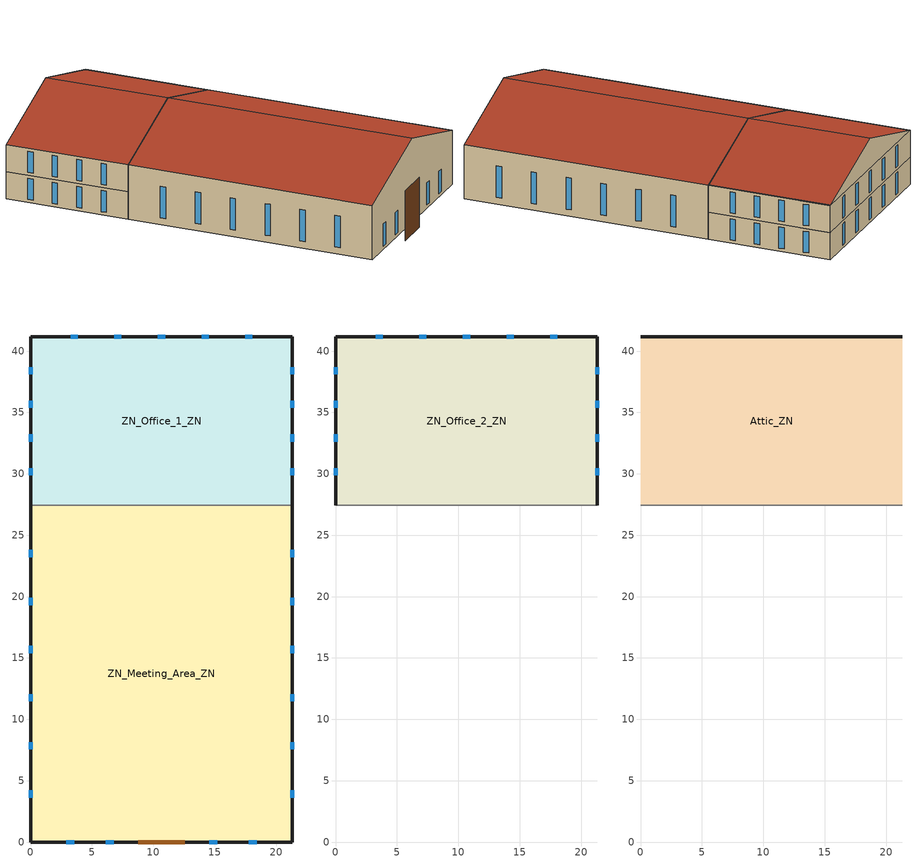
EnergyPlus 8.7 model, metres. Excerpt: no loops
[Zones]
ZN_Meeting_Area_ZN
 floor ground (Typical Insulated Carpeted 6in Slab Floor): 21.34,27.43 21.34,0 0,0 0,27.43 z0
 wall outside (Typical Insulated Exterior Mass Wall adj ext wall insulation adj ext wall insulation): 21.34,0 21.34,27.43 / 0,27.43 0,0 z0:6.1; 0,0,6.1 0,0,0 21.34,0,0 21.34,0,6.1 10.67,0,9.43
 wall to ZN_Office_1_ZN (Typical Interior Wall): 21.34,27.43 0,27.43 z0:3.05
 wall to ZN_Office_2_ZN (Typical Interior Wall): 21.34,27.43 0,27.43 z3.05:6.1
 wall to Attic_ZN (Typical Interior Wall): 21.34,27.43,6.1 0,27.43,6.1 10.67,27.43,9.43
 window (Window U-0.52 and Window SHGC 0.39): 21.34,3.62 21.34,4.22 / 21.34,7.54 21.34,8.13 / 21.34,11.46 21.34,12.05 / 21.34,15.38 21.34,15.97 / 21.34,19.3 21.34,19.89 / 21.34,23.22 21.34,23.81 / 0,23.81 0,23.22 / 0,19.89 0,19.3 / 0,15.97 0,15.38 / 0,12.05 0,11.46 / 0,8.13 0,7.54 / 0,4.22 0,3.62 z0.75:4.31; 2.9,0 3.55,0 / 6.13,0 6.78,0 / 14.55,0 15.21,0 / 17.78,0 18.43,0 z0.37:2.86
 door (Typical Insulated Metal Door R-1.43): 8.75,0 12.58,0 z-1.37:4.26
 roof outside (Typical IEAD Roof R-13.51 adj roof insulation adj roof insulation): 21.34,27.43,6.1 10.67,27.43,9.43 10.67,0,9.43 21.34,0,6.1; 0,0,6.1 10.67,0,9.43 10.67,27.43,9.43 0,27.43,6.1
ZN_Office_1_ZN
 floor ground (Typical Insulated Carpeted 6in Slab Floor): 21.34,41.15 21.34,27.43 0,27.43 0,41.15 z0
 wall outside (Typical Insulated Exterior Mass Wall adj ext wall insulation adj ext wall insulation): 21.34,27.43 21.34,41.15 0,41.15 0,27.43 z0:3.05
 window (Window U-0.52 and Window SHGC 0.39): 21.34,29.88 21.34,30.47 / 21.34,32.62 21.34,33.21 / 21.34,35.37 21.34,35.96 / 21.34,38.11 21.34,38.7 / 18.08,41.15 17.48,41.15 / 14.52,41.15 13.93,41.15 / 10.96,41.15 10.37,41.15 / 7.41,41.15 6.82,41.15 / 3.85,41.15 3.26,41.15 / 0,38.7 0,38.11 / 0,35.96 0,35.37 / 0,33.21 0,32.62 / 0,30.47 0,29.88 z0.34:2.71
ZN_Office_2_ZN
 floor to ZN_Office_1_ZN (Typical Interior Floor): 21.34,41.15 21.34,27.43 0,27.43 0,41.15 z3.05
 wall outside (Typical Insulated Exterior Mass Wall adj ext wall insulation adj ext wall insulation): 21.34,27.43 21.34,41.15 0,41.15 0,27.43 z3.05:6.1
 window (Window U-0.52 and Window SHGC 0.39): 21.34,29.88 21.34,30.47 / 21.34,32.62 21.34,33.21 / 21.34,35.37 21.34,35.96 / 21.34,38.11 21.34,38.7 / 18.08,41.15 17.48,41.15 / 14.52,41.15 13.93,41.15 / 10.96,41.15 10.37,41.15 / 7.41,41.15 6.82,41.15 / 3.85,41.15 3.26,41.15 / 0,38.7 0,38.11 / 0,35.96 0,35.37 / 0,33.21 0,32.62 / 0,30.47 0,29.88 z3.39:5.76
Attic_ZN
 floor to ZN_Office_2_ZN (Typical Interior Floor): 21.34,27.43 0,27.43 0,41.15 21.34,41.15 z6.1
 wall outside (Typical Insulated Exterior Mass Wall adj ext wall insulation adj ext wall insulation): 21.34,41.15,6.1 0,41.15,6.1 10.67,41.15,9.43
 roof outside (Typical IEAD Roof R-13.51 adj roof insulation adj roof insulation): 21.34,27.43,6.1 10.67,27.43,9.43 10.67,41.15,9.43 21.34,41.15,6.1; 10.67,41.15,9.43 0,41.15,6.1 0,27.43,6.1 10.67,27.43,9.43
[Building]
90.1-2004-Worship-ASHRAE 169-2006-5A: Terrain=City
[Site:Location]
HELENA REGIONAL AIRPORT: Latitude {deg}=46.6; Longitude {deg}=-111.967; Time Zone {hr}=-7; Elevation {m}=1167
[SizingPeriod:DesignDay] Day of Month=21; Dry-Bulb Temperature Range Modifier Type=DefaultMultipliers; Humidity Condition Type=Wetbulb; Barometric Pressure {Pa}=88069; Rain Indicator=No; Snow Indicator=No; Daylight Saving Time Indicator=No
Name | Month | Day Type | Maximum Dry-Bulb Temperature {C} | Daily Dry-Bulb Temperature Range {deltaC} | Wetbulb or DewPoint at Maximum Dry-Bulb {C} | Wind Speed {m/s} | Wind Direction {deg} | Solar Model Indicator | ASHRAE Clear Sky Optical Depth for Beam Irradiance (taub) | ASHRAE Clear Sky Optical Depth for Diffuse Irradiance (taud) | Sky Clearness
Helena Regional Airport Ann Clg .4% Condns DB=>MWB | 7 | SummerDesignDay | 33.7 | 16.1 | 16.4 | 4.9 | 290 | ASHRAETau | 0.38 | 2.232
Helena Regional Airport Ann Htg 99.6% Condns DB | 12 | WinterDesignDay | -26.3 | 0 | -26.3 | 1.6 | 300 | ASHRAEClearSky |  |  | 0
[Material] Thermal Absorptance=0.9
Name | Roughness | Thickness {m} | Conductivity {W/m-K} | Density {kg/m3} | Specific Heat {J/kg-K} | Solar Absorptance | Visible Absorptance
1/2IN Gypsum | Smooth | 0.0127 | 0.16 | 784.9 | 830 | 0.4 | 0.4
100mm Normalweight concrete floor | MediumSmooth | 0.1016 | 2.31 | 2322 | 832 | 0.7 | 0.7
1IN Stucco | Smooth | 0.0253 | 0.6918 | 1858 | 837 | 0.7 | 0.92
6 in. Normalweight Concrete Floor | MediumRough | 0.1524 | 2.31 | 2322 | 832 | 0.7 | 0.7
8IN CONCRETE HW RefBldg | Rough | 0.2032 | 1.311 | 2240 | 836.8 | 0.7 | 0.7
F08 Metal surface; Metal Roof Surface | Smooth | 0.0008 | 45.28 | 7824 | 500 | 0.7 | 0.7
G01 13mm gypsum board | Smooth | 0.0127 | 0.16 | 800 | 1090 | 0.7 | 0.5
Roof Membrane | VeryRough | 0.0095 | 0.16 | 1121.29 | 1460 | 0.7 | 0.7
Std Wood 6inch | MediumSmooth | 0.15 | 0.12 | 540 | 1210 | 0.7 | 0.7
[Material:NoMass] Thermal Absorptance=0.9; Solar Absorptance=0.7
Name | Roughness | Thermal Resistance {m2-K/W} | Visible Absorptance
CP02 CARPET PAD | VeryRough | 0.21648 | 0.8
Typical Carpet Pad | Smooth | 0.21648 | 0.8
Typical Insulation R-0.58 | Smooth | 0.101875 | 0.7
Typical Insulation R-12.4_R-value 10.25932225 (ft^2*h*R/Btu)_R-value 10.26 (ft^2*h*R/Btu) | Smooth | 1.80689 | 0.7
Typical Insulation R-12.4_R-value 19.30573267 (ft^2*h*R/Btu)_R-value 18.48514306 (ft^2*h*R/Btu) | Smooth | 3.25542 | 0.7
[WindowMaterial:SimpleGlazingSystem]
Simple Glazing Material U-0.52 and SHGC 0.39: U-Factor {W/m2-K}=2.9527; Solar Heat Gain Coefficient=0.39
[Construction]
InteriorFurnishings: Std Wood 6inch
Typical IEAD Roof R-13.51 adj roof insulation adj roof insulation: Roof Membrane, Typical Insulation R-12.4_R-value 19.30573267 (ft^2*h*R/Btu)_R-value 18.48514306 (ft^2*h*R/Btu), Metal Roof Surface
Typical Insulated Carpeted 6in Slab Floor: 6 in. Normalweight Concrete Floor, Typical Carpet Pad
Typical Insulated Exterior Mass Wall adj ext wall insulation adj ext wall insulation: 1IN Stucco, 8IN CONCRETE HW RefBldg, Typical Insulation R-12.4_R-value 10.25932225 (ft^2*h*R/Btu)_R-value 10.26 (ft^2*h*R/Btu), 1/2IN Gypsum
Typical Insulated Metal Door R-1.43: F08 Metal surface, Typical Insulation R-0.58
Typical Interior Floor: 100mm Normalweight concrete floor, CP02 CARPET PAD
Typical Interior Wall: G01 13mm gypsum board, G01 13mm gypsum board
Window U-0.52 and Window SHGC 0.39: Simple Glazing Material U-0.52 and SHGC 0.39
[Zone]
Attic_ZN: Part of Total Floor Area=No
ZN_Meeting_Area_ZN; ZN_Office_2_ZN: 
ZN_Office_1_ZN: Multiplier=1
[InternalMass] Construction=InteriorFurnishings
Name | Zone | Surface Area {m2}
ZN_Meeting_Area Mass | ZN_Meeting_Area_ZN | 1170.58
ZN_Office_1 Mass | ZN_Office_1_ZN | 585.289
ZN_Office_2 Mass | ZN_Office_2_ZN | 585.289
[ZoneInfiltration:DesignFlowRate] Schedule=Worship_MEETING_INF_SCH; Design Flow Rate Calculation Method=Flow/ExteriorArea; Flow per Exterior Surface Area {m3/s-m2}=0.0005; Constant Term Coefficient=0; Velocity Term Coefficient=0.224
Name | Zone or ZoneList
ZN_Meeting_Area Infiltration | ZN_Meeting_Area_ZN
ZN_Office_1 Infiltration | ZN_Office_1_ZN
ZN_Office_2 Infiltration | ZN_Office_2_ZN
[AvailabilityManager:Scheduled] Schedule=Always On Discrete
MZ Packaged Rooftop Air Conditioner Availability Manager; Air Loop HVAC Outdoor Air System 1 Availability Manager; OFFICE Packaged Rooftop Air Conditioner Availability Manager; Air Loop HVAC Outdoor Air System 2 Availability Manager
[Exterior:Lights]
NonDimming Exterior Lights Def: Schedule=Worship Exterior_Lgt_ALWAYS_ON; Design Level {W}=2500; Control Option=AstronomicalClock
[Schedule:Day:Interval]
Schedule Day 17: No, 00:15, 1, 00:30, 1, 00:45, 1, 01:00, 1, 01:15, 1, 01:30, 1, 01:45, 1, 02:00, 1, 02:15, 1, 02:30, 1, 02:45, 1, 03:00, 1, 03:15, 1, 03:30, 1, 03:45, 1, 04:00, 1, 04:15, 1, 04:30, 1, 04:45, 1, 05:00, 1, 05:15, 0.25, 05:30, 0.25, 05:45, 0.25, 06:00, 0.25, 06:15, 0.25, 06:30, 0.25, 06:45, 0.25, 07:00, 0.25, 07:15, 0.25, 07:30, 0.25, 07:45, 0.25, 08:00, 0.25, 08:15, 0.25, 08:30, 0.25, 08:45, 0.25, 09:00, 0.25, 09:15, 0.25, 09:30, 0.25, 09:45, 0.25, 10:00, 0.25, 10:15, 0.25, 10:30, 0.25, 10:45, 0.25, 11:00, 0.25, 11:15, 0.25, 11:30, 0.25, 11:45, 0.25, 12:00, 0.25, 12:15, 0.25, 12:30, 0.25, 12:45, 0.25, 13:00, 0.25, 13:15, 0.25, 13:30, 0.25, 13:45, 0.25, 14:00, 0.25, 14:15, 0.25, 14:30, 0.25, 14:45, 0.25, 15:00, 0.25, 15:15, 0.25, 15:30, 0.25, 15:45, 0.25, 16:00, 0.25, 16:15, 0.25, 16:30, 0.25, 16:45, 0.25, 17:00, 0.25, 17:15, 0.25, 17:30, 0.25, 17:45, 0.25, 18:00, 0.25, 18:15, 0.25, 18:30, 0.25, 18:45, 0.25, 19:00, 0.25, 19:15, 0.25, 19:30, 0.25, 19:45, 0.25, 20:00, 0.25, 20:15, 0.25, 20:30, 0.25, 20:45, 0.25, 21:00, 0.25, 21:15, 0.25, 21:30, 0.25, 21:45, 0.25, 22:00, 0.25, 22:15, 0.25, 22:30, 0.25, 22:45, 0.25, 23:00, 0.25, 23:15, 1, 23:30, 1, 23:45, 1, 24:00, 1
Schedule Day 20; Schedule Day 21: No, 00:15, 1, 00:30, 1, 00:45, 1, 01:00, 1, 01:15, 1, 01:30, 1, 01:45, 1, 02:00, 1, 02:15, 1, 02:30, 1, 02:45, 1, 03:00, 1, 03:15, 1, 03:30, 1, 03:45, 1, 04:00, 1, 04:15, 1, 04:30, 1, 04:45, 1, 05:00, 1, 05:15, 1, 05:30, 1, 05:45, 1, 06:00, 1, 06:15, 0.25, 06:30, 0.25, 06:45, 0.25, 07:00, 0.25, 07:15, 0.25, 07:30, 0.25, 07:45, 0.25, 08:00, 0.25, 08:15, 0.25, 08:30, 0.25, 08:45, 0.25, 09:00, 0.25, 09:15, 0.25, 09:30, 0.25, 09:45, 0.25, 10:00, 0.25, 10:15, 0.25, 10:30, 0.25, 10:45, 0.25, 11:00, 0.25, 11:15, 0.25, 11:30, 0.25, 11:45, 0.25, 12:00, 0.25, 12:15, 0.25, 12:30, 0.25, 12:45, 0.25, 13:00, 0.25, 13:15, 0.25, 13:30, 0.25, 13:45, 0.25, 14:00, 0.25, 14:15, 0.25, 14:30, 0.25, 14:45, 0.25, 15:00, 0.25, 15:15, 0.25, 15:30, 0.25, 15:45, 0.25, 16:00, 0.25, 16:15, 0.25, 16:30, 0.25, 16:45, 0.25, 17:00, 0.25, 17:15, 0.25, 17:30, 0.25, 17:45, 0.25, 18:00, 0.25, 18:15, 0.25, 18:30, 0.25, 18:45, 0.25, 19:00, 0.25, 19:15, 0.25, 19:30, 0.25, 19:45, 0.25, 20:00, 0.25, 20:15, 0.25, 20:30, 0.25, 20:45, 0.25, 21:00, 0.25, 21:15, 0.25, 21:30, 0.25, 21:45, 0.25, 22:00, 0.25, 22:15, 0.25, 22:30, 0.25, 22:45, 0.25, 23:00, 0.25, 23:15, 1, 23:30, 1, 23:45, 1, 24:00, 1
Schedule Day 43; Schedule Day 45; Schedule Day 46: No, 00:15, 1, 00:30, 1, 00:45, 1, 01:00, 1, 01:15, 1, 01:30, 1, 01:45, 1, 02:00, 1, 02:15, 1, 02:30, 1, 02:45, 1, 03:00, 1, 03:15, 1, 03:30, 1, 03:45, 1, 04:00, 1, 04:15, 1, 04:30, 1, 04:45, 1, 05:00, 1, 05:15, 1, 05:30, 1, 05:45, 1, 06:00, 1, 06:15, 1, 06:30, 1, 06:45, 1, 07:00, 1, 07:15, 1, 07:30, 1, 07:45, 1, 08:00, 1, 08:15, 1, 08:30, 1, 08:45, 1, 09:00, 1, 09:15, 1, 09:30, 1, 09:45, 1, 10:00, 1, 10:15, 1, 10:30, 1, 10:45, 1, 11:00, 1, 11:15, 1, 11:30, 1, 11:45, 1, 12:00, 1, 12:15, 1, 12:30, 1, 12:45, 1, 13:00, 1, 13:15, 1, 13:30, 1, 13:45, 1, 14:00, 1, 14:15, 1, 14:30, 1, 14:45, 1, 15:00, 1, 15:15, 1, 15:30, 1, 15:45, 1, 16:00, 1, 16:15, 1, 16:30, 1, 16:45, 1, 17:00, 1, 17:15, 1, 17:30, 1, 17:45, 1, 18:00, 1, 18:15, 1, 18:30, 1, 18:45, 1, 19:00, 1, 19:15, 1, 19:30, 1, 19:45, 1, 20:00, 1, 20:15, 1, 20:30, 1, 20:45, 1, 21:00, 1, 21:15, 1, 21:30, 1, 21:45, 1, 22:00, 1, 22:15, 1, 22:30, 1, 22:45, 1, 23:00, 1, 23:15, 1, 23:30, 1, 23:45, 1, 24:00, 1
[Schedule:Week:Daily]
Schedule:Week:Daily {b190ddad-3f2f-4bd0-9a3b-d79c2819adb7}: Schedule Day 43, Schedule Day 43, Schedule Day 43, Schedule Day 43, Schedule Day 43, Schedule Day 43, Schedule Day 43, Schedule Day 43, Schedule Day 45, Schedule Day 46, Schedule Day 43, Schedule Day 43
Schedule:Week:Daily {04a7a7d7-b02b-4e67-83da-0e95331c1545}: Schedule Day 20, Schedule Day 17, Schedule Day 17, Schedule Day 17, Schedule Day 17, Schedule Day 17, Schedule Day 21, Schedule Day 17, Schedule Day 17, Schedule Day 17, Schedule Day 17, Schedule Day 17
[Schedule:Year]
Worship Exterior_Lgt_ALWAYS_ON: Schedule:Week:Daily {b190ddad-3f2f-4bd0-9a3b-d79c2819adb7}, 1, 1, 12, 31
Worship_MEETING_INF_SCH: Schedule:Week:Daily {04a7a7d7-b02b-4e67-83da-0e95331c1545}, 1, 1, 12, 31
[Schedule:Constant]
Always On Discrete: Hourly Value=1
